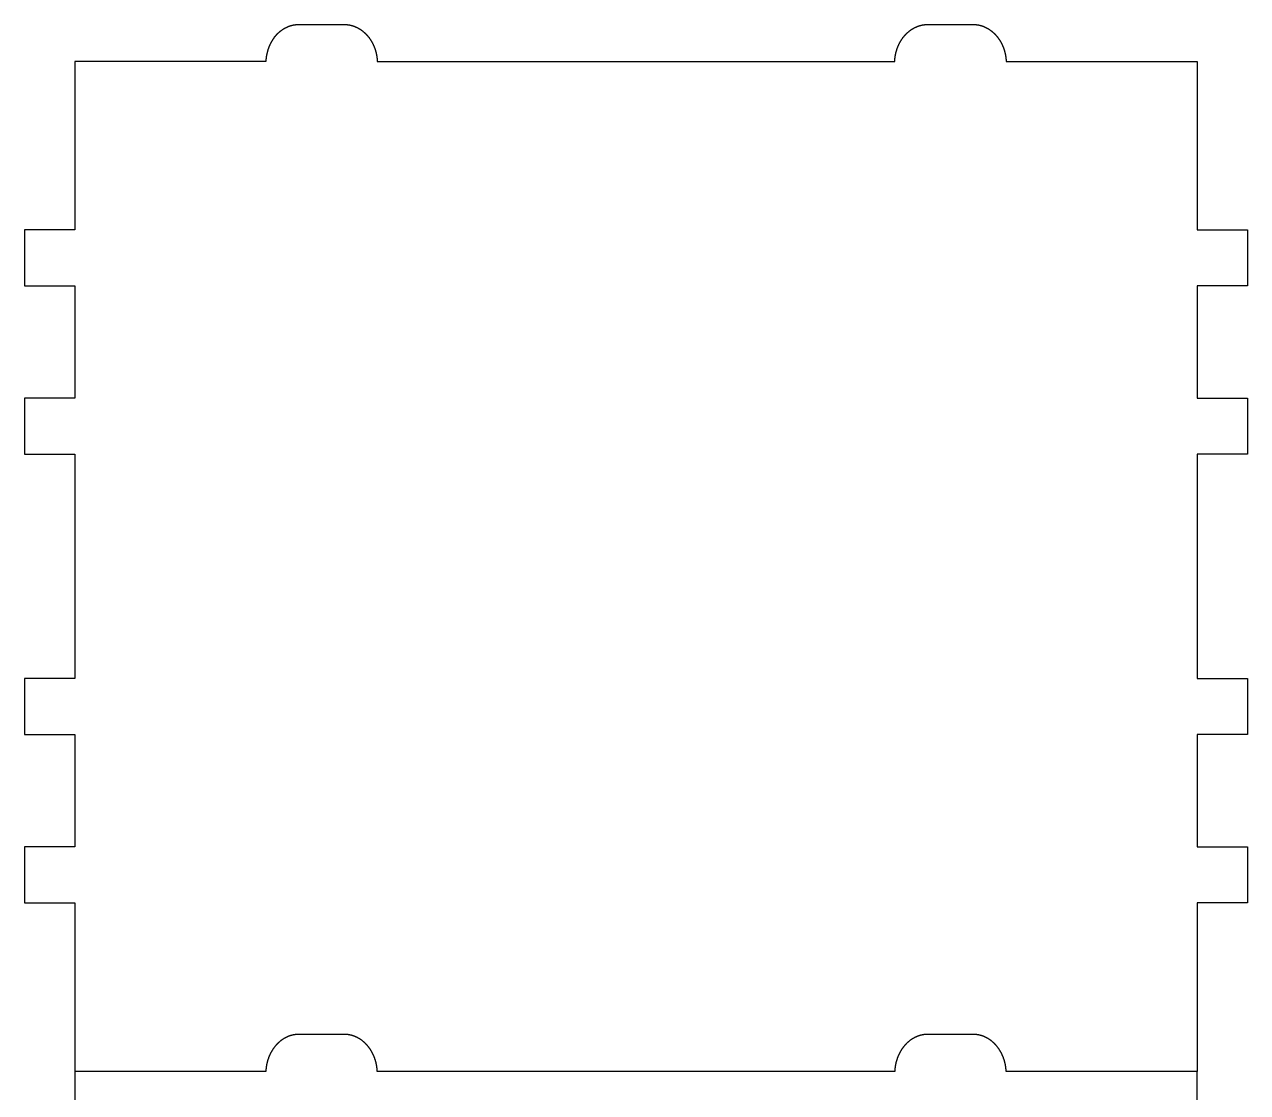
# Model space of a CAD drawing. Extents: x 0 to 268, y 0 to 354.
# Drawn here: x 0 to 73, y 289.5 to 353.3 of the extents above; entities that cross this region are included whole.
import ezdxf

# ---------------------------------------------------------------- set-up
doc = ezdxf.new("R2010")
doc.units = 0
doc.layers.get('DEFPOINTS').update_dxf_attribs({"color": 18, "linetype": 'CONTINUOUS'})

msp = doc.modelspace()

# ---------------------------------------------------------------- linework, layer by layer
at = {"layer": 'DEFPOINTS'}
for points in [[(15.093, 352.691), (15.084, 352.682), (15.076, 352.673), (15.067, 352.664), (15.059, 352.655), (15.05, 352.646), (15.042, 352.637), (15.033, 352.628), (15.025, 352.618), (15.016, 352.609), (15.008, 352.6), (15, 352.59), (14.992, 352.581), (14.984, 352.571), (14.975, 352.562), (14.967, 352.552), (14.959, 352.542), (14.951, 352.533), (14.943, 352.523), (14.936, 352.513), (14.928, 352.503), (14.92, 352.493), (14.912, 352.483), (14.905, 352.473), (14.897, 352.463), (14.889, 352.453), (14.882, 352.442), (14.874, 352.432), (14.867, 352.422), (14.86, 352.411), (14.852, 352.401), (14.845, 352.391), (14.838, 352.38), (14.831, 352.369), (14.823, 352.359), (14.816, 352.348), (14.809, 352.337), (14.802, 352.327), (14.795, 352.316), (14.789, 352.305), (14.782, 352.294), (14.775, 352.283), (14.768, 352.272), (14.762, 352.261), (14.755, 352.25), (14.748, 352.239), (14.742, 352.227), (14.736, 352.216), (14.729, 352.205), (14.723, 352.193), (14.717, 352.182), (14.71, 352.171), (14.704, 352.159), (14.698, 352.147), (14.692, 352.136), (14.686, 352.124), (14.68, 352.113), (14.674, 352.101), (14.668, 352.089), (14.663, 352.077), (14.657, 352.065), (14.651, 352.054), (14.646, 352.042), (14.64, 352.03), (14.634, 352.018), (14.629, 352.006), (14.624, 351.993), (14.618, 351.981), (14.613, 351.969), (14.608, 351.957), (14.603, 351.945), (14.598, 351.932), (14.593, 351.92), (14.588, 351.908), (14.583, 351.895), (14.578, 351.883), (14.573, 351.87), (14.568, 351.858), (14.564, 351.845), (14.559, 351.832), (14.555, 351.82), (14.55, 351.807), (14.546, 351.794), (14.541, 351.781), (14.537, 351.769), (14.533, 351.756), (14.529, 351.743), (14.524, 351.73), (14.52, 351.717), (14.516, 351.704), (14.513, 351.691), (14.509, 351.678), (14.505, 351.665), (14.501, 351.652), (14.497, 351.638), (14.494, 351.625), (14.49, 351.612), (14.487, 351.599), (14.483, 351.585), (14.48, 351.572), (14.477, 351.559), (14.474, 351.545), (14.47, 351.532), (14.467, 351.518), (14.464, 351.505), (14.461, 351.491), (14.459, 351.477), (14.456, 351.464), (14.453, 351.45), (14.45, 351.437), (14.448, 351.423), (14.445, 351.409), (14.443, 351.395), (14.44, 351.382), (14.438, 351.368), (14.436, 351.354), (14.433, 351.34), (14.431, 351.326), (14.429, 351.312), (14.427, 351.298), (14.425, 351.284), (14.423, 351.27), (14.422, 351.256), (14.42, 351.242), (14.418, 351.228), (14.417, 351.214), (14.415, 351.2), (14.414, 351.185), (14.412, 351.171), (14.411, 351.157), (14.41, 351.143), (14.409, 351.128), (14.408, 351.114), (14.407, 351.1), (14.406, 351.085), (14.405, 351.071), (14.404, 351.056), (14.403, 351.042), (3, 351.042), (3, 340.997), (0, 340.999), (0, 337.648), (3, 337.648), (3, 330.952), (0, 330.953), (0, 327.602), (3, 327.602), (3, 314.214), (0, 314.216), (0, 310.865), (3, 310.865), (3, 304.169), (0, 304.17), (0, 300.819), (3, 300.819), (3, 290.766)], [(14.912, 352.483), (14.92, 352.493), (14.928, 352.503), (14.936, 352.513), (14.943, 352.523), (14.951, 352.533), (14.959, 352.542), (14.967, 352.552), (14.975, 352.562), (14.984, 352.571), (14.992, 352.581), (15, 352.59), (15.008, 352.6), (15.016, 352.609), (15.025, 352.618), (15.033, 352.628), (15.042, 352.637), (15.05, 352.646), (15.059, 352.655), (15.067, 352.664), (15.076, 352.673), (15.084, 352.682), (15.093, 352.691), (15.102, 352.699), (15.111, 352.708), (15.119, 352.717), (15.128, 352.725), (15.137, 352.734), (15.146, 352.742), (15.155, 352.751), (15.164, 352.759), (15.173, 352.767), (15.182, 352.776), (15.192, 352.784), (15.201, 352.792), (15.21, 352.8), (15.219, 352.808), (15.229, 352.816), (15.238, 352.824), (15.248, 352.832), (15.257, 352.839), (15.266, 352.847), (15.276, 352.855), (15.286, 352.862), (15.295, 352.87), (15.305, 352.877), (15.315, 352.885), (15.324, 352.892), (15.334, 352.899), (15.344, 352.906), (15.354, 352.913), (15.364, 352.92), (15.374, 352.927), (15.384, 352.934), (15.394, 352.941), (15.404, 352.948), (15.414, 352.954), (15.424, 352.961), (15.434, 352.968), (15.444, 352.974), (15.454, 352.981), (15.465, 352.987), (15.475, 352.993), (15.485, 352.999), (15.496, 353.006), (15.506, 353.012), (15.516, 353.018), (15.527, 353.024), (15.537, 353.03), (15.548, 353.035), (15.558, 353.041), (15.569, 353.047), (15.58, 353.052), (15.59, 353.058), (15.601, 353.063), (15.612, 353.069), (15.623, 353.074), (15.633, 353.079), (15.644, 353.084), (15.655, 353.089), (15.666, 353.094), (15.677, 353.099), (15.688, 353.104), (15.699, 353.109), (15.71, 353.114), (15.721, 353.118), (15.732, 353.123), (15.743, 353.127), (15.754, 353.132), (15.765, 353.136), (15.777, 353.14), (15.788, 353.145), (15.799, 353.149), (15.81, 353.153), (15.822, 353.157), (15.833, 353.161), (15.845, 353.164), (15.856, 353.168), (15.867, 353.172), (15.879, 353.175), (15.89, 353.179), (15.902, 353.182), (15.913, 353.185), (15.925, 353.189), (15.937, 353.192), (15.948, 353.195), (15.96, 353.198), (15.971, 353.201), (15.983, 353.204), (15.995, 353.207), (16.007, 353.209), (16.018, 353.212), (16.03, 353.214), (16.042, 353.217), (16.054, 353.219), (16.066, 353.221), (16.078, 353.224), (16.09, 353.226), (16.102, 353.228), (16.114, 353.23), (16.126, 353.232), (16.138, 353.233), (16.15, 353.235), (16.162, 353.237), (16.174, 353.238), (16.186, 353.24), (16.198, 353.241), (16.21, 353.242), (16.222, 353.243), (16.235, 353.244), (16.247, 353.245), (16.259, 353.246), (16.271, 353.247), (16.284, 353.248), (16.296, 353.249), (16.308, 353.249), (16.321, 353.25), (16.333, 353.25), (16.345, 353.25), (16.358, 353.251), (16.37, 353.251), (16.382, 353.251), (19.077, 353.251), (19.089, 353.251), (19.102, 353.251), (19.114, 353.25), (19.126, 353.25), (19.139, 353.25), (19.151, 353.249), (19.163, 353.249), (19.176, 353.248), (19.188, 353.247), (19.2, 353.246), (19.212, 353.245), (19.225, 353.244), (19.237, 353.243), (19.249, 353.242), (19.261, 353.241), (19.273, 353.24), (19.285, 353.238), (19.297, 353.237), (19.31, 353.235), (19.322, 353.233), (19.334, 353.232), (19.346, 353.23), (19.358, 353.228), (19.37, 353.226), (19.381, 353.224), (19.393, 353.221), (19.405, 353.219), (19.417, 353.217), (19.429, 353.214), (19.441, 353.212), (19.452, 353.209), (19.464, 353.207), (19.476, 353.204), (19.488, 353.201), (19.499, 353.198), (19.511, 353.195), (19.523, 353.192), (19.534, 353.189), (19.546, 353.185), (19.557, 353.182), (19.569, 353.179), (19.58, 353.175), (19.592, 353.172), (19.603, 353.168), (19.615, 353.164), (19.626, 353.161), (19.637, 353.157), (19.649, 353.153), (19.66, 353.149), (19.671, 353.145), (19.682, 353.14), (19.694, 353.136), (19.705, 353.132), (19.716, 353.127), (19.727, 353.123), (19.738, 353.118), (19.749, 353.114), (19.76, 353.109), (19.771, 353.104), (19.782, 353.099), (19.793, 353.094), (19.804, 353.089), (19.815, 353.084), (19.826, 353.079), (19.837, 353.074), (19.847, 353.069), (19.858, 353.063), (19.869, 353.058), (19.879, 353.052), (19.89, 353.047), (19.901, 353.041), (19.911, 353.035), (19.922, 353.03), (19.932, 353.024), (19.943, 353.018), (19.953, 353.012), (19.964, 353.006), (19.974, 352.999), (19.984, 352.993), (19.995, 352.987), (20.005, 352.981), (20.015, 352.974), (20.025, 352.968), (20.035, 352.961), (20.046, 352.954), (20.056, 352.948), (20.066, 352.941), (20.076, 352.934), (20.086, 352.927), (20.096, 352.92), (20.105, 352.913), (20.115, 352.906), (20.125, 352.899), (20.135, 352.892), (20.145, 352.885), (20.154, 352.877), (20.164, 352.87), (20.174, 352.862), (20.183, 352.855), (20.193, 352.847), (20.202, 352.839), (20.212, 352.832), (20.221, 352.824), (20.23, 352.816), (20.24, 352.808), (20.249, 352.8), (20.258, 352.792), (20.268, 352.784), (20.277, 352.776), (20.286, 352.767), (20.295, 352.759), (20.304, 352.751), (20.313, 352.742), (20.322, 352.734), (20.331, 352.725), (20.34, 352.717), (20.349, 352.708), (20.357, 352.699), (20.366, 352.691), (20.375, 352.682), (20.383, 352.673), (20.392, 352.664), (20.401, 352.655), (20.409, 352.646), (20.418, 352.637), (20.426, 352.628), (20.434, 352.618), (20.443, 352.609), (20.451, 352.6), (20.459, 352.59), (20.468, 352.581), (20.476, 352.571), (20.484, 352.562), (20.492, 352.552), (20.5, 352.542), (20.508, 352.533), (20.516, 352.523), (20.524, 352.513), (20.531, 352.503), (20.539, 352.493), (20.547, 352.483), (20.555, 352.473), (20.562, 352.463), (20.57, 352.453), (20.577, 352.442), (20.585, 352.432), (20.592, 352.422), (20.6, 352.411), (20.607, 352.401), (20.614, 352.391), (20.621, 352.38), (20.629, 352.369), (20.636, 352.359), (20.643, 352.348), (20.65, 352.337), (20.657, 352.327), (20.664, 352.316), (20.671, 352.305), (20.677, 352.294), (20.684, 352.283), (20.691, 352.272), (20.698, 352.261), (20.704, 352.25), (20.711, 352.239), (20.717, 352.227), (20.724, 352.216), (20.73, 352.205), (20.736, 352.193), (20.743, 352.182), (20.749, 352.171), (20.755, 352.159), (20.761, 352.147), (20.767, 352.136), (20.773, 352.124), (20.779, 352.113), (20.785, 352.101), (20.791, 352.089), (20.797, 352.077), (20.802, 352.065), (20.808, 352.054), (20.814, 352.042), (20.819, 352.03), (20.825, 352.018), (20.83, 352.006), (20.836, 351.993), (20.841, 351.981), (20.846, 351.969), (20.851, 351.957), (20.856, 351.945), (20.862, 351.932), (20.867, 351.92), (20.872, 351.908), (20.876, 351.895), (20.881, 351.883), (20.886, 351.87), (20.891, 351.858), (20.895, 351.845), (20.9, 351.832), (20.905, 351.82), (20.909, 351.807), (20.914, 351.794), (20.918, 351.781), (20.922, 351.769), (20.926, 351.756), (20.931, 351.743), (20.935, 351.73), (20.939, 351.717), (20.943, 351.704), (20.947, 351.691), (20.951, 351.678), (20.954, 351.665), (20.958, 351.652), (20.962, 351.638), (20.965, 351.625), (20.969, 351.612), (20.972, 351.599), (20.976, 351.585), (20.979, 351.572), (20.982, 351.559), (20.986, 351.545), (20.989, 351.532), (20.992, 351.518), (20.995, 351.505), (20.998, 351.491), (21.001, 351.477), (21.003, 351.464), (21.006, 351.45), (21.009, 351.437), (21.012, 351.423), (21.014, 351.409), (21.017, 351.395), (21.019, 351.382), (21.021, 351.368), (21.024, 351.354), (21.026, 351.34), (21.028, 351.326), (21.03, 351.312), (21.032, 351.298), (21.034, 351.284), (21.036, 351.27), (21.038, 351.256), (21.039, 351.242), (21.041, 351.228), (21.043, 351.214), (21.044, 351.2), (21.045, 351.185), (21.047, 351.171), (21.048, 351.157), (21.049, 351.143), (21.051, 351.128), (21.052, 351.114), (21.053, 351.1), (21.054, 351.085), (21.054, 351.071), (21.055, 351.056), (21.056, 351.042), (51.932, 351.042), (51.933, 351.056), (51.934, 351.071), (51.935, 351.085), (51.936, 351.1), (51.937, 351.114), (51.938, 351.128), (51.939, 351.143), (51.94, 351.157), (51.941, 351.171), (51.943, 351.185), (51.944, 351.2), (51.946, 351.214), (51.947, 351.228), (51.949, 351.242), (51.951, 351.256), (51.953, 351.27), (51.954, 351.284), (51.956, 351.298), (51.958, 351.312), (51.96, 351.326), (51.963, 351.34), (51.965, 351.354), (51.967, 351.368), (51.969, 351.382), (51.972, 351.395), (51.974, 351.409), (51.977, 351.423), (51.979, 351.437), (51.982, 351.45), (51.985, 351.464), (51.988, 351.477), (51.991, 351.491), (51.994, 351.505), (51.997, 351.518), (52, 351.532), (52.003, 351.545), (52.006, 351.559), (52.009, 351.572), (52.013, 351.585), (52.016, 351.599), (52.019, 351.612), (52.023, 351.625), (52.027, 351.638), (52.03, 351.652), (52.034, 351.665), (52.038, 351.678), (52.042, 351.691), (52.046, 351.704), (52.05, 351.717), (52.054, 351.73), (52.058, 351.743), (52.062, 351.756), (52.066, 351.769), (52.07, 351.781), (52.075, 351.794), (52.079, 351.807), (52.084, 351.82), (52.088, 351.832), (52.093, 351.845), (52.098, 351.858), (52.102, 351.87), (52.107, 351.883), (52.112, 351.895), (52.117, 351.908), (52.122, 351.92), (52.127, 351.932), (52.132, 351.945), (52.137, 351.957), (52.142, 351.969), (52.147, 351.981), (52.153, 351.993), (52.158, 352.006), (52.164, 352.018), (52.169, 352.03), (52.175, 352.042), (52.18, 352.054), (52.186, 352.065), (52.192, 352.077), (52.197, 352.089), (52.203, 352.101), (52.209, 352.113), (52.215, 352.124), (52.221, 352.136), (52.227, 352.147), (52.233, 352.159), (52.239, 352.171), (52.246, 352.182), (52.252, 352.193), (52.258, 352.205), (52.265, 352.216), (52.271, 352.227), (52.278, 352.239), (52.284, 352.25), (52.291, 352.261), (52.297, 352.272), (52.304, 352.283), (52.311, 352.294), (52.318, 352.305), (52.325, 352.316), (52.332, 352.327), (52.338, 352.337), (52.345, 352.348), (52.353, 352.359), (52.36, 352.369), (52.367, 352.38), (52.374, 352.391), (52.381, 352.401), (52.389, 352.411), (52.396, 352.422), (52.404, 352.432), (52.411, 352.442), (52.419, 352.453), (52.426, 352.463), (52.434, 352.473), (52.441, 352.483), (52.449, 352.493), (52.457, 352.503), (52.465, 352.513), (52.473, 352.523), (52.481, 352.533), (52.488, 352.542), (52.496, 352.552), (52.505, 352.562), (52.513, 352.571), (52.521, 352.581), (52.529, 352.59), (52.537, 352.6), (52.546, 352.609), (52.554, 352.618), (52.562, 352.628), (52.571, 352.637), (52.579, 352.646), (52.588, 352.655), (52.596, 352.664), (52.605, 352.673), (52.614, 352.682), (52.622, 352.691), (52.631, 352.699), (52.64, 352.708), (52.649, 352.717), (52.657, 352.725), (52.666, 352.734), (52.675, 352.742), (52.684, 352.751), (52.693, 352.759), (52.702, 352.767), (52.712, 352.776), (52.721, 352.784), (52.73, 352.792), (52.739, 352.8), (52.749, 352.808), (52.758, 352.816), (52.767, 352.824), (52.777, 352.832), (52.786, 352.839), (52.796, 352.847), (52.805, 352.855), (52.815, 352.862), (52.824, 352.87), (52.834, 352.877), (52.844, 352.885), (52.853, 352.892), (52.863, 352.899), (52.873, 352.906), (52.883, 352.913), (52.893, 352.92), (52.903, 352.927), (52.913, 352.934), (52.923, 352.941), (52.933, 352.948), (52.943, 352.954), (52.953, 352.961), (52.963, 352.968), (52.973, 352.974), (52.983, 352.981), (52.994, 352.987), (53.004, 352.993), (53.014, 352.999), (53.025, 353.006), (53.035, 353.012), (53.046, 353.018), (53.056, 353.024), (53.067, 353.03), (53.077, 353.035), (53.088, 353.041), (53.098, 353.047), (53.109, 353.052), (53.12, 353.058), (53.13, 353.063), (53.141, 353.069), (53.152, 353.074), (53.163, 353.079), (53.173, 353.084), (53.184, 353.089), (53.195, 353.094), (53.206, 353.099), (53.217, 353.104), (53.228, 353.109), (53.239, 353.114), (53.25, 353.118), (53.261, 353.123), (53.272, 353.127), (53.283, 353.132), (53.295, 353.136), (53.306, 353.14), (53.317, 353.145), (53.328, 353.149), (53.34, 353.153), (53.351, 353.157), (53.362, 353.161), (53.374, 353.164), (53.385, 353.168), (53.397, 353.172), (53.408, 353.175), (53.419, 353.179), (53.431, 353.182), (53.443, 353.185), (53.454, 353.189), (53.466, 353.192), (53.477, 353.195), (53.489, 353.198), (53.501, 353.201), (53.512, 353.204), (53.524, 353.207), (53.536, 353.209), (53.548, 353.212), (53.559, 353.214), (53.571, 353.217), (53.583, 353.219), (53.595, 353.221), (53.607, 353.224), (53.619, 353.226), (53.631, 353.228), (53.643, 353.23), (53.655, 353.232), (53.667, 353.233), (53.679, 353.235), (53.691, 353.237), (53.703, 353.238), (53.715, 353.24), (53.727, 353.241), (53.739, 353.242), (53.752, 353.243), (53.764, 353.244), (53.776, 353.245), (53.788, 353.246), (53.8, 353.247), (53.813, 353.248), (53.825, 353.249), (53.837, 353.249), (53.85, 353.25), (53.862, 353.25), (53.874, 353.25), (53.887, 353.251), (53.899, 353.251), (53.912, 353.251), (56.606, 353.251), (56.618, 353.251), (56.631, 353.251), (56.643, 353.25), (56.655, 353.25), (56.668, 353.25), (56.68, 353.249), (56.692, 353.249), (56.705, 353.248), (56.717, 353.247), (56.729, 353.246), (56.742, 353.245), (56.754, 353.244), (56.766, 353.243), (56.778, 353.242), (56.79, 353.241), (56.802, 353.24), (56.815, 353.238), (56.827, 353.237), (56.839, 353.235), (56.851, 353.233), (56.863, 353.232), (56.875, 353.23), (56.887, 353.228), (56.899, 353.226), (56.911, 353.224), (56.923, 353.221), (56.934, 353.219), (56.946, 353.217), (56.958, 353.214), (56.97, 353.212), (56.982, 353.209), (56.993, 353.207), (57.005, 353.204), (57.017, 353.201), (57.029, 353.198), (57.04, 353.195), (57.052, 353.192), (57.063, 353.189), (57.075, 353.185), (57.087, 353.182), (57.098, 353.179), (57.11, 353.175), (57.121, 353.172), (57.132, 353.168), (57.144, 353.164), (57.155, 353.161), (57.167, 353.157), (57.178, 353.153), (57.189, 353.149), (57.2, 353.145), (57.212, 353.14), (57.223, 353.136), (57.234, 353.132), (57.245, 353.127), (57.256, 353.123), (57.267, 353.118), (57.278, 353.114), (57.289, 353.109), (57.3, 353.104), (57.311, 353.099), (57.322, 353.094), (57.333, 353.089), (57.344, 353.084), (57.355, 353.079), (57.366, 353.074), (57.377, 353.069), (57.387, 353.063), (57.398, 353.058), (57.409, 353.052), (57.419, 353.047), (57.43, 353.041), (57.44, 353.035), (57.451, 353.03), (57.461, 353.024), (57.472, 353.018), (57.482, 353.012), (57.493, 353.006), (57.503, 352.999), (57.513, 352.993), (57.524, 352.987), (57.534, 352.981), (57.544, 352.974), (57.554, 352.968), (57.565, 352.961), (57.575, 352.954), (57.585, 352.948), (57.595, 352.941), (57.605, 352.934), (57.615, 352.927), (57.625, 352.92), (57.635, 352.913), (57.644, 352.906), (57.654, 352.899), (57.664, 352.892), (57.674, 352.885), (57.683, 352.877), (57.693, 352.87), (57.703, 352.862), (57.712, 352.855), (57.722, 352.847), (57.731, 352.839), (57.741, 352.832), (57.75, 352.824), (57.76, 352.816), (57.769, 352.808), (57.778, 352.8), (57.788, 352.792), (57.797, 352.784), (57.806, 352.776), (57.815, 352.767), (57.824, 352.759), (57.833, 352.751), (57.842, 352.742), (57.851, 352.734), (57.86, 352.725), (57.869, 352.717), (57.878, 352.708), (57.887, 352.699), (57.895, 352.691), (57.904, 352.682), (57.913, 352.673), (57.921, 352.664), (57.93, 352.655), (57.938, 352.646), (57.947, 352.637), (57.955, 352.628), (57.964, 352.618), (57.972, 352.609), (57.98, 352.6), (57.988, 352.59), (57.997, 352.581), (58.005, 352.571), (58.013, 352.562), (58.021, 352.552), (58.029, 352.542), (58.037, 352.533), (58.045, 352.523), (58.053, 352.513), (58.061, 352.503), (58.068, 352.493), (58.076, 352.483), (58.084, 352.473), (58.091, 352.463), (58.099, 352.453), (58.106, 352.442), (58.114, 352.432), (58.121, 352.422), (58.129, 352.411), (58.136, 352.401), (58.143, 352.391), (58.151, 352.38), (58.158, 352.369), (58.165, 352.359), (58.172, 352.348), (58.179, 352.337), (58.186, 352.327), (58.193, 352.316), (58.2, 352.305), (58.207, 352.294), (58.213, 352.283), (58.22, 352.272), (58.227, 352.261), (58.233, 352.25), (58.24, 352.239), (58.246, 352.227), (58.253, 352.216), (58.259, 352.205), (58.266, 352.193), (58.272, 352.182), (58.278, 352.171), (58.284, 352.159), (58.29, 352.147), (58.296, 352.136), (58.302, 352.124), (58.308, 352.113), (58.314, 352.101), (58.32, 352.089), (58.326, 352.077), (58.332, 352.065), (58.337, 352.054), (58.343, 352.042), (58.348, 352.03), (58.354, 352.018), (58.359, 352.006), (58.365, 351.993), (58.37, 351.981), (58.375, 351.969), (58.38, 351.957), (58.386, 351.945), (58.391, 351.932), (58.396, 351.92), (58.401, 351.908), (58.406, 351.895), (58.41, 351.883), (58.415, 351.87), (58.42, 351.858), (58.425, 351.845), (58.429, 351.832), (58.434, 351.82), (58.438, 351.807), (58.443, 351.794), (58.447, 351.781), (58.451, 351.769), (58.456, 351.756), (58.46, 351.743), (58.464, 351.73), (58.468, 351.717), (58.472, 351.704), (58.476, 351.691), (58.48, 351.678), (58.483, 351.665), (58.487, 351.652), (58.491, 351.638), (58.494, 351.625), (58.498, 351.612), (58.501, 351.599), (58.505, 351.585), (58.508, 351.572), (58.512, 351.559), (58.515, 351.545), (58.518, 351.532), (58.521, 351.518), (58.524, 351.505), (58.527, 351.491), (58.53, 351.477), (58.533, 351.464), (58.535, 351.45), (58.538, 351.437), (58.541, 351.423), (58.543, 351.409), (58.546, 351.395), (58.548, 351.382), (58.55, 351.368), (58.553, 351.354), (58.555, 351.34), (58.557, 351.326), (58.559, 351.312), (58.561, 351.298), (58.563, 351.284), (58.565, 351.27), (58.567, 351.256), (58.568, 351.242), (58.57, 351.228), (58.572, 351.214), (58.573, 351.2), (58.575, 351.185), (58.576, 351.171), (58.577, 351.157), (58.579, 351.143), (58.58, 351.128), (58.581, 351.114), (58.582, 351.1), (58.583, 351.085), (58.584, 351.071), (58.584, 351.056), (58.585, 351.042)], [(51.932, 351.042), (51.933, 351.056), (51.934, 351.071), (51.935, 351.085), (51.936, 351.1), (51.937, 351.114), (51.938, 351.128), (51.939, 351.143), (51.94, 351.157), (51.941, 351.171), (51.943, 351.185), (51.944, 351.2), (51.946, 351.214), (51.947, 351.228), (51.949, 351.242), (51.951, 351.256), (51.953, 351.27), (51.954, 351.284), (51.956, 351.298), (51.958, 351.312), (51.96, 351.326), (51.963, 351.34), (51.965, 351.354), (51.967, 351.368), (51.969, 351.382), (51.972, 351.395), (51.974, 351.409), (51.977, 351.423), (51.979, 351.437), (51.982, 351.45), (51.985, 351.464), (51.988, 351.477), (51.991, 351.491), (51.994, 351.505), (51.997, 351.518), (52, 351.532), (52.003, 351.545), (52.006, 351.559), (52.009, 351.572), (52.013, 351.585), (52.016, 351.599), (52.019, 351.612), (52.023, 351.625), (52.027, 351.638), (52.03, 351.652), (52.034, 351.665), (52.038, 351.678), (52.042, 351.691), (52.046, 351.704), (52.05, 351.717), (52.054, 351.73), (52.058, 351.743), (52.062, 351.756), (52.066, 351.769), (52.07, 351.781), (52.075, 351.794), (52.079, 351.807), (52.084, 351.82), (52.088, 351.832), (52.093, 351.845), (52.098, 351.858), (52.102, 351.87), (52.107, 351.883), (52.112, 351.895), (52.117, 351.908), (52.122, 351.92), (52.127, 351.932), (52.132, 351.945), (52.137, 351.957), (52.142, 351.969), (52.147, 351.981), (52.153, 351.993), (52.158, 352.006), (52.164, 352.018), (52.169, 352.03), (52.175, 352.042), (52.18, 352.054), (52.186, 352.065), (52.192, 352.077), (52.197, 352.089), (52.203, 352.101), (52.209, 352.113), (52.215, 352.124), (52.221, 352.136), (52.227, 352.147), (52.233, 352.159), (52.239, 352.171), (52.246, 352.182), (52.252, 352.193), (52.258, 352.205), (52.265, 352.216), (52.271, 352.227), (52.278, 352.239), (52.284, 352.25), (52.291, 352.261), (52.297, 352.272), (52.304, 352.283), (52.311, 352.294), (52.318, 352.305), (52.325, 352.316), (52.332, 352.327), (52.338, 352.337), (52.345, 352.348), (52.353, 352.359), (52.36, 352.369), (52.367, 352.38), (52.374, 352.391), (52.381, 352.401), (52.389, 352.411), (52.396, 352.422), (52.404, 352.432), (52.411, 352.442), (52.419, 352.453), (52.426, 352.463), (52.434, 352.473), (52.441, 352.483), (52.449, 352.493), (52.457, 352.503), (52.465, 352.513), (52.473, 352.523), (52.481, 352.533), (52.488, 352.542), (52.496, 352.552), (52.505, 352.562), (52.513, 352.571), (52.521, 352.581), (52.529, 352.59), (52.537, 352.6), (52.546, 352.609), (52.554, 352.618), (52.562, 352.628), (52.571, 352.637), (52.579, 352.646), (52.588, 352.655), (52.596, 352.664), (52.605, 352.673), (52.614, 352.682), (52.622, 352.691), (52.631, 352.699), (52.64, 352.708), (52.649, 352.717), (52.657, 352.725), (52.666, 352.734), (52.675, 352.742), (52.684, 352.751), (52.693, 352.759), (52.702, 352.767), (52.712, 352.776), (52.721, 352.784), (52.73, 352.792), (52.739, 352.8), (52.749, 352.808), (52.758, 352.816), (52.767, 352.824), (52.777, 352.832), (52.786, 352.839), (52.796, 352.847), (52.805, 352.855), (52.815, 352.862), (52.824, 352.87), (52.834, 352.877), (52.844, 352.885), (52.853, 352.892), (52.863, 352.899), (52.873, 352.906), (52.883, 352.913), (52.893, 352.92), (52.903, 352.927), (52.913, 352.934), (52.923, 352.941), (52.933, 352.948), (52.943, 352.954), (52.953, 352.961), (52.963, 352.968), (52.973, 352.974), (52.983, 352.981), (52.994, 352.987), (53.004, 352.993), (53.014, 352.999), (53.025, 353.006), (53.035, 353.012), (53.046, 353.018), (53.056, 353.024), (53.067, 353.03), (53.077, 353.035), (53.088, 353.041), (53.098, 353.047), (53.109, 353.052), (53.12, 353.058), (53.13, 353.063), (53.141, 353.069), (53.152, 353.074), (53.163, 353.079), (53.173, 353.084), (53.184, 353.089), (53.195, 353.094), (53.206, 353.099), (53.217, 353.104), (53.228, 353.109), (53.239, 353.114), (53.25, 353.118), (53.261, 353.123), (53.272, 353.127), (53.283, 353.132), (53.295, 353.136), (53.306, 353.14), (53.317, 353.145), (53.328, 353.149), (53.34, 353.153), (53.351, 353.157), (53.362, 353.161), (53.374, 353.164), (53.385, 353.168), (53.397, 353.172), (53.408, 353.175), (53.419, 353.179), (53.431, 353.182), (53.443, 353.185), (53.454, 353.189), (53.466, 353.192), (53.477, 353.195), (53.489, 353.198), (53.501, 353.201), (53.512, 353.204), (53.524, 353.207), (53.536, 353.209), (53.548, 353.212), (53.559, 353.214), (53.571, 353.217), (53.583, 353.219), (53.595, 353.221), (53.607, 353.224), (53.619, 353.226), (53.631, 353.228), (53.643, 353.23), (53.655, 353.232), (53.667, 353.233), (53.679, 353.235), (53.691, 353.237), (53.703, 353.238), (53.715, 353.24), (53.727, 353.241), (53.739, 353.242), (53.752, 353.243), (53.764, 353.244), (53.776, 353.245), (53.788, 353.246), (53.8, 353.247), (53.813, 353.248), (53.825, 353.249), (53.837, 353.249), (53.85, 353.25), (53.862, 353.25), (53.874, 353.25), (53.887, 353.251), (53.899, 353.251), (53.912, 353.251), (56.606, 353.251), (56.618, 353.251), (56.631, 353.251), (56.643, 353.25), (56.655, 353.25), (56.668, 353.25), (56.68, 353.249), (56.692, 353.249), (56.705, 353.248), (56.717, 353.247), (56.729, 353.246), (56.742, 353.245), (56.754, 353.244), (56.766, 353.243), (56.778, 353.242), (56.79, 353.241), (56.802, 353.24), (56.815, 353.238), (56.827, 353.237), (56.839, 353.235), (56.851, 353.233), (56.863, 353.232), (56.875, 353.23), (56.887, 353.228), (56.899, 353.226), (56.911, 353.224), (56.923, 353.221), (56.934, 353.219), (56.946, 353.217), (56.958, 353.214), (56.97, 353.212), (56.982, 353.209), (56.993, 353.207), (57.005, 353.204), (57.017, 353.201), (57.029, 353.198), (57.04, 353.195), (57.052, 353.192), (57.063, 353.189), (57.075, 353.185), (57.087, 353.182), (57.098, 353.179), (57.11, 353.175), (57.121, 353.172), (57.132, 353.168), (57.144, 353.164), (57.155, 353.161), (57.167, 353.157), (57.178, 353.153), (57.189, 353.149), (57.2, 353.145), (57.212, 353.14), (57.223, 353.136), (57.234, 353.132), (57.245, 353.127), (57.256, 353.123), (57.267, 353.118), (57.278, 353.114), (57.289, 353.109), (57.3, 353.104), (57.311, 353.099), (57.322, 353.094), (57.333, 353.089), (57.344, 353.084), (57.355, 353.079), (57.366, 353.074), (57.377, 353.069), (57.387, 353.063), (57.398, 353.058), (57.409, 353.052), (57.419, 353.047), (57.43, 353.041), (57.44, 353.035), (57.451, 353.03), (57.461, 353.024), (57.472, 353.018), (57.482, 353.012), (57.493, 353.006), (57.503, 352.999), (57.513, 352.993), (57.524, 352.987), (57.534, 352.981), (57.544, 352.974), (57.554, 352.968), (57.565, 352.961), (57.575, 352.954), (57.585, 352.948), (57.595, 352.941), (57.605, 352.934), (57.615, 352.927), (57.625, 352.92), (57.635, 352.913), (57.644, 352.906), (57.654, 352.899), (57.664, 352.892), (57.674, 352.885), (57.683, 352.877), (57.693, 352.87), (57.703, 352.862), (57.712, 352.855), (57.722, 352.847), (57.731, 352.839), (57.741, 352.832), (57.75, 352.824), (57.76, 352.816), (57.769, 352.808), (57.778, 352.8), (57.788, 352.792), (57.797, 352.784), (57.806, 352.776), (57.815, 352.767), (57.824, 352.759), (57.833, 352.751), (57.842, 352.742), (57.851, 352.734), (57.86, 352.725), (57.869, 352.717), (57.878, 352.708), (57.887, 352.699), (57.895, 352.691), (57.904, 352.682), (57.913, 352.673), (57.921, 352.664), (57.93, 352.655), (57.938, 352.646), (57.947, 352.637), (57.955, 352.628), (57.964, 352.618), (57.972, 352.609), (57.98, 352.6), (57.988, 352.59), (57.997, 352.581), (58.005, 352.571), (58.013, 352.562), (58.021, 352.552), (58.029, 352.542), (58.037, 352.533), (58.045, 352.523), (58.053, 352.513), (58.061, 352.503), (58.068, 352.493), (58.076, 352.483), (58.084, 352.473), (58.091, 352.463), (58.099, 352.453), (58.106, 352.442), (58.114, 352.432), (58.121, 352.422), (58.129, 352.411), (58.136, 352.401), (58.143, 352.391), (58.151, 352.38), (58.158, 352.369), (58.165, 352.359), (58.172, 352.348), (58.179, 352.337), (58.186, 352.327), (58.193, 352.316), (58.2, 352.305), (58.207, 352.294), (58.213, 352.283), (58.22, 352.272), (58.227, 352.261), (58.233, 352.25), (58.24, 352.239), (58.246, 352.227), (58.253, 352.216), (58.259, 352.205), (58.266, 352.193), (58.272, 352.182), (58.278, 352.171), (58.284, 352.159), (58.29, 352.147), (58.296, 352.136), (58.302, 352.124), (58.308, 352.113), (58.314, 352.101), (58.32, 352.089), (58.326, 352.077), (58.332, 352.065), (58.337, 352.054), (58.343, 352.042), (58.348, 352.03), (58.354, 352.018), (58.359, 352.006), (58.365, 351.993), (58.37, 351.981), (58.375, 351.969), (58.38, 351.957), (58.386, 351.945), (58.391, 351.932), (58.396, 351.92), (58.401, 351.908), (58.406, 351.895), (58.41, 351.883), (58.415, 351.87), (58.42, 351.858), (58.425, 351.845), (58.429, 351.832), (58.434, 351.82), (58.438, 351.807), (58.443, 351.794), (58.447, 351.781), (58.451, 351.769), (58.456, 351.756), (58.46, 351.743), (58.464, 351.73), (58.468, 351.717), (58.472, 351.704), (58.476, 351.691), (58.48, 351.678), (58.483, 351.665), (58.487, 351.652), (58.491, 351.638), (58.494, 351.625), (58.498, 351.612), (58.501, 351.599), (58.505, 351.585), (58.508, 351.572), (58.512, 351.559), (58.515, 351.545), (58.518, 351.532), (58.521, 351.518), (58.524, 351.505), (58.527, 351.491), (58.53, 351.477), (58.533, 351.464), (58.535, 351.45), (58.538, 351.437), (58.541, 351.423), (58.543, 351.409), (58.546, 351.395), (58.548, 351.382), (58.55, 351.368), (58.553, 351.354), (58.555, 351.34), (58.557, 351.326), (58.559, 351.312), (58.561, 351.298), (58.563, 351.284), (58.565, 351.27), (58.567, 351.256), (58.568, 351.242), (58.57, 351.228), (58.572, 351.214), (58.573, 351.2), (58.575, 351.185), (58.576, 351.171), (58.577, 351.157), (58.579, 351.143), (58.58, 351.128), (58.581, 351.114), (58.582, 351.1), (58.583, 351.085), (58.584, 351.071), (58.584, 351.056), (58.585, 351.042), (69.988, 351.042), (69.986, 340.995), (72.988, 340.995), (72.988, 337.648), (69.988, 337.648), (69.986, 330.95), (72.988, 330.949), (72.988, 327.602), (69.988, 327.602), (69.986, 314.212), (72.988, 314.211), (72.988, 310.865), (69.988, 310.865), (69.986, 304.166), (72.988, 304.166), (72.988, 300.819), (69.988, 300.819), (69.988, 290.766)], [(69.986, 280.719), (69.988, 290.766), (58.585, 290.766), (58.584, 290.78), (58.584, 290.795), (58.583, 290.809), (58.582, 290.824), (58.581, 290.838), (58.58, 290.852), (58.579, 290.866), (58.577, 290.881), (58.576, 290.895), (58.575, 290.909), (58.573, 290.923), (58.572, 290.938), (58.57, 290.952), (58.568, 290.966), (58.567, 290.98), (58.565, 290.994), (58.563, 291.008), (58.561, 291.022), (58.559, 291.036), (58.557, 291.05), (58.555, 291.064), (58.553, 291.078), (58.55, 291.092), (58.548, 291.105), (58.546, 291.119), (58.543, 291.133), (58.541, 291.147), (58.538, 291.16), (58.535, 291.174), (58.533, 291.188), (58.53, 291.201), (58.527, 291.215), (58.524, 291.228), (58.521, 291.242), (58.518, 291.255), (58.515, 291.269), (58.512, 291.282), (58.508, 291.296), (58.505, 291.309), (58.501, 291.322), (58.498, 291.336), (58.494, 291.349), (58.491, 291.362), (58.487, 291.375), (58.483, 291.389), (58.48, 291.402), (58.476, 291.415), (58.472, 291.428), (58.468, 291.441), (58.464, 291.454), (58.46, 291.467), (58.456, 291.48), (58.451, 291.492), (58.447, 291.505), (58.443, 291.518), (58.438, 291.531), (58.434, 291.543), (58.429, 291.556), (58.425, 291.569), (58.42, 291.581), (58.415, 291.594), (58.41, 291.606), (58.406, 291.619), (58.401, 291.631), (58.396, 291.644), (58.391, 291.656), (58.386, 291.668), (58.38, 291.681), (58.375, 291.693), (58.37, 291.705), (58.365, 291.717), (58.359, 291.729), (58.354, 291.741), (58.348, 291.753), (58.343, 291.765), (58.337, 291.777), (58.332, 291.789), (58.326, 291.801), (58.32, 291.813), (58.314, 291.825), (58.308, 291.836), (58.302, 291.848), (58.296, 291.86), (58.29, 291.871), (58.284, 291.883), (58.278, 291.894), (58.272, 291.906), (58.266, 291.917), (58.259, 291.929), (58.253, 291.94), (58.246, 291.951), (58.24, 291.962), (58.233, 291.974), (58.227, 291.985), (58.22, 291.996), (58.213, 292.007), (58.207, 292.018), (58.2, 292.029), (58.193, 292.04), (58.186, 292.05), (58.179, 292.061), (58.172, 292.072), (58.165, 292.083), (58.158, 292.093), (58.151, 292.104), (58.143, 292.114), (58.136, 292.125), (58.129, 292.135), (58.121, 292.146), (58.114, 292.156), (58.106, 292.166), (58.099, 292.176), (58.091, 292.187), (58.084, 292.197), (58.076, 292.207), (58.068, 292.217), (58.061, 292.227), (58.053, 292.237), (58.045, 292.247), (58.037, 292.256), (58.029, 292.266), (58.021, 292.276), (58.013, 292.285), (58.005, 292.295), (57.997, 292.305), (57.988, 292.314), (57.98, 292.323), (57.972, 292.333), (57.964, 292.342), (57.955, 292.351), (57.947, 292.361), (57.938, 292.37), (57.93, 292.379), (57.921, 292.388), (57.913, 292.397), (57.904, 292.406), (57.895, 292.414), (57.887, 292.423), (57.878, 292.432), (57.869, 292.441), (57.86, 292.449), (57.851, 292.458), (57.842, 292.466), (57.833, 292.475), (57.824, 292.483), (57.815, 292.491), (57.806, 292.5), (57.797, 292.508), (57.788, 292.516), (57.778, 292.524), (57.769, 292.532), (57.76, 292.54), (57.75, 292.548), (57.741, 292.556), (57.731, 292.563), (57.722, 292.571), (57.712, 292.579), (57.703, 292.586), (57.693, 292.594), (57.683, 292.601), (57.674, 292.608), (57.664, 292.616), (57.654, 292.623), (57.644, 292.63), (57.635, 292.637), (57.625, 292.644), (57.615, 292.651), (57.605, 292.658), (57.595, 292.665), (57.585, 292.672), (57.575, 292.678), (57.565, 292.685), (57.554, 292.692), (57.544, 292.698), (57.534, 292.704), (57.524, 292.711), (57.513, 292.717), (57.503, 292.723), (57.493, 292.729), (57.482, 292.736), (57.472, 292.742), (57.461, 292.747), (57.451, 292.753), (57.44, 292.759), (57.43, 292.765), (57.419, 292.771), (57.409, 292.776), (57.398, 292.782), (57.387, 292.787), (57.377, 292.792), (57.366, 292.798), (57.355, 292.803), (57.344, 292.808), (57.333, 292.813), (57.322, 292.818), (57.311, 292.823), (57.3, 292.828), (57.289, 292.833), (57.278, 292.838), (57.267, 292.842), (57.256, 292.847), (57.245, 292.851), (57.234, 292.856), (57.223, 292.86), (57.212, 292.864), (57.2, 292.868), (57.189, 292.872), (57.178, 292.877), (57.167, 292.88), (57.155, 292.884), (57.144, 292.888), (57.132, 292.892), (57.121, 292.896), (57.11, 292.899), (57.098, 292.903), (57.087, 292.906), (57.075, 292.909), (57.063, 292.913), (57.052, 292.916), (57.04, 292.919), (57.029, 292.922), (57.017, 292.925), (57.005, 292.928), (56.993, 292.93), (56.982, 292.933), (56.97, 292.936), (56.958, 292.938), (56.946, 292.941), (56.934, 292.943), (56.923, 292.945), (56.911, 292.947), (56.899, 292.95), (56.887, 292.952), (56.875, 292.954), (56.863, 292.955), (56.851, 292.957), (56.839, 292.959), (56.827, 292.96), (56.815, 292.962), (56.802, 292.963), (56.79, 292.965), (56.778, 292.966), (56.766, 292.967), (56.754, 292.968), (56.742, 292.969), (56.729, 292.97), (56.717, 292.971), (56.705, 292.972), (56.692, 292.972), (56.68, 292.973), (56.668, 292.974), (56.655, 292.974), (56.643, 292.974), (56.631, 292.974), (56.618, 292.975), (56.606, 292.975), (53.912, 292.975), (53.899, 292.975), (53.887, 292.974), (53.874, 292.974), (53.862, 292.974), (53.85, 292.974), (53.837, 292.973), (53.825, 292.972), (53.813, 292.972), (53.8, 292.971), (53.788, 292.97), (53.776, 292.969), (53.764, 292.968), (53.752, 292.967), (53.739, 292.966), (53.727, 292.965), (53.715, 292.963), (53.703, 292.962), (53.691, 292.96), (53.679, 292.959), (53.667, 292.957), (53.655, 292.955), (53.643, 292.954), (53.631, 292.952), (53.619, 292.95), (53.607, 292.947), (53.595, 292.945), (53.583, 292.943), (53.571, 292.941), (53.559, 292.938), (53.548, 292.936), (53.536, 292.933), (53.524, 292.93), (53.512, 292.928), (53.501, 292.925), (53.489, 292.922), (53.477, 292.919), (53.466, 292.916), (53.454, 292.913), (53.443, 292.909), (53.431, 292.906), (53.419, 292.903), (53.408, 292.899), (53.397, 292.896), (53.385, 292.892), (53.374, 292.888), (53.362, 292.884), (53.351, 292.88), (53.34, 292.877), (53.328, 292.872), (53.317, 292.868), (53.306, 292.864), (53.295, 292.86), (53.283, 292.856), (53.272, 292.851), (53.261, 292.847), (53.25, 292.842), (53.239, 292.838), (53.228, 292.833), (53.217, 292.828), (53.206, 292.823), (53.195, 292.818), (53.184, 292.813), (53.173, 292.808), (53.163, 292.803), (53.152, 292.798), (53.141, 292.792), (53.13, 292.787), (53.12, 292.782), (53.109, 292.776), (53.098, 292.771), (53.088, 292.765), (53.077, 292.759), (53.067, 292.753), (53.056, 292.747), (53.046, 292.742), (53.035, 292.736), (53.025, 292.729), (53.014, 292.723), (53.004, 292.717), (52.994, 292.711), (52.983, 292.704), (52.973, 292.698), (52.963, 292.692), (52.953, 292.685), (52.943, 292.678), (52.933, 292.672), (52.923, 292.665), (52.913, 292.658), (52.903, 292.651), (52.893, 292.644), (52.883, 292.637), (52.873, 292.63), (52.863, 292.623), (52.853, 292.616), (52.844, 292.608), (52.834, 292.601), (52.824, 292.594), (52.815, 292.586), (52.805, 292.579), (52.796, 292.571), (52.786, 292.563), (52.777, 292.556), (52.767, 292.548), (52.758, 292.54), (52.749, 292.532), (52.739, 292.524), (52.73, 292.516), (52.721, 292.508), (52.712, 292.5), (52.702, 292.491), (52.693, 292.483), (52.684, 292.475), (52.675, 292.466), (52.666, 292.458), (52.657, 292.449), (52.649, 292.441), (52.64, 292.432), (52.631, 292.423), (52.622, 292.414), (52.614, 292.406), (52.605, 292.397), (52.596, 292.388), (52.588, 292.379), (52.579, 292.37), (52.571, 292.361), (52.562, 292.351), (52.554, 292.342), (52.546, 292.333), (52.537, 292.323), (52.529, 292.314), (52.521, 292.305), (52.513, 292.295), (52.505, 292.285), (52.496, 292.276), (52.488, 292.266), (52.481, 292.256), (52.473, 292.247), (52.465, 292.237), (52.457, 292.227), (52.449, 292.217), (52.441, 292.207), (52.434, 292.197), (52.426, 292.187), (52.419, 292.176), (52.411, 292.166), (52.404, 292.156), (52.396, 292.146), (52.389, 292.135), (52.381, 292.125), (52.374, 292.114), (52.367, 292.104), (52.36, 292.093), (52.353, 292.083), (52.345, 292.072), (52.338, 292.061), (52.332, 292.05), (52.325, 292.04), (52.318, 292.029), (52.311, 292.018), (52.304, 292.007), (52.297, 291.996), (52.291, 291.985), (52.284, 291.974), (52.278, 291.962), (52.271, 291.951), (52.265, 291.94), (52.258, 291.929), (52.252, 291.917), (52.246, 291.906), (52.239, 291.894), (52.233, 291.883), (52.227, 291.871), (52.221, 291.86), (52.215, 291.848), (52.209, 291.836), (52.203, 291.825), (52.197, 291.813), (52.192, 291.801), (52.186, 291.789), (52.18, 291.777), (52.175, 291.765), (52.169, 291.753), (52.164, 291.741), (52.158, 291.729), (52.153, 291.717), (52.147, 291.705), (52.142, 291.693), (52.137, 291.681), (52.132, 291.668), (52.127, 291.656), (52.122, 291.644), (52.117, 291.631), (52.112, 291.619), (52.107, 291.606), (52.102, 291.594), (52.098, 291.581), (52.093, 291.569), (52.088, 291.556), (52.084, 291.543), (52.079, 291.531), (52.075, 291.518), (52.07, 291.505), (52.066, 291.492), (52.062, 291.48), (52.058, 291.467), (52.054, 291.454), (52.05, 291.441), (52.046, 291.428), (52.042, 291.415), (52.038, 291.402), (52.034, 291.389), (52.03, 291.375), (52.027, 291.362), (52.023, 291.349), (52.019, 291.336), (52.016, 291.322), (52.013, 291.309), (52.009, 291.296), (52.006, 291.282), (52.003, 291.269), (52, 291.255), (51.997, 291.242), (51.994, 291.228), (51.991, 291.215), (51.988, 291.201), (51.985, 291.188), (51.982, 291.174), (51.979, 291.16), (51.977, 291.147), (51.974, 291.133), (51.972, 291.119), (51.969, 291.105), (51.967, 291.092), (51.965, 291.078), (51.963, 291.064), (51.96, 291.05), (51.958, 291.036), (51.956, 291.022), (51.954, 291.008), (51.953, 290.994), (51.951, 290.98), (51.949, 290.966), (51.947, 290.952), (51.946, 290.938), (51.944, 290.923), (51.943, 290.909), (51.941, 290.895), (51.94, 290.881), (51.939, 290.866), (51.938, 290.852), (51.937, 290.838), (51.936, 290.824), (51.935, 290.809), (51.934, 290.795), (51.933, 290.78), (51.932, 290.766), (21.056, 290.766), (21.055, 290.78), (21.054, 290.795), (21.054, 290.809), (21.053, 290.824), (21.052, 290.838), (21.051, 290.852), (21.049, 290.866), (21.048, 290.881), (21.047, 290.895), (21.045, 290.909), (21.044, 290.923), (21.043, 290.938), (21.041, 290.952), (21.039, 290.966), (21.038, 290.98), (21.036, 290.994), (21.034, 291.008), (21.032, 291.022), (21.03, 291.036), (21.028, 291.05), (21.026, 291.064), (21.024, 291.078), (21.021, 291.092), (21.019, 291.105), (21.017, 291.119), (21.014, 291.133), (21.012, 291.147), (21.009, 291.16), (21.006, 291.174), (21.003, 291.188), (21.001, 291.201), (20.998, 291.215), (20.995, 291.228), (20.992, 291.242), (20.989, 291.255), (20.986, 291.269), (20.982, 291.282), (20.979, 291.296), (20.976, 291.309), (20.972, 291.322), (20.969, 291.336), (20.965, 291.349), (20.962, 291.362), (20.958, 291.375), (20.954, 291.389), (20.951, 291.402), (20.947, 291.415), (20.943, 291.428), (20.939, 291.441), (20.935, 291.454), (20.931, 291.467), (20.926, 291.48), (20.922, 291.492), (20.918, 291.505), (20.914, 291.518), (20.909, 291.531), (20.905, 291.543), (20.9, 291.556), (20.895, 291.569), (20.891, 291.581), (20.886, 291.594), (20.881, 291.606), (20.876, 291.619), (20.872, 291.631), (20.867, 291.644), (20.862, 291.656), (20.856, 291.668), (20.851, 291.681), (20.846, 291.693), (20.841, 291.705), (20.836, 291.717), (20.83, 291.729), (20.825, 291.741), (20.819, 291.753), (20.814, 291.765), (20.808, 291.777), (20.802, 291.789), (20.797, 291.801), (20.791, 291.813), (20.785, 291.825), (20.779, 291.836), (20.773, 291.848), (20.767, 291.86), (20.761, 291.871), (20.755, 291.883), (20.749, 291.894), (20.743, 291.906), (20.736, 291.917), (20.73, 291.929), (20.724, 291.94), (20.717, 291.951), (20.711, 291.962), (20.704, 291.974), (20.698, 291.985), (20.691, 291.996), (20.684, 292.007), (20.677, 292.018), (20.671, 292.029), (20.664, 292.04), (20.657, 292.05), (20.65, 292.061), (20.643, 292.072), (20.636, 292.083), (20.629, 292.093), (20.621, 292.104), (20.614, 292.114), (20.607, 292.125), (20.6, 292.135), (20.592, 292.146), (20.585, 292.156), (20.577, 292.166), (20.57, 292.176), (20.562, 292.187), (20.555, 292.197), (20.547, 292.207), (20.539, 292.217), (20.531, 292.227), (20.524, 292.237), (20.516, 292.247), (20.508, 292.256), (20.5, 292.266), (20.492, 292.276), (20.484, 292.285), (20.476, 292.295), (20.468, 292.305), (20.459, 292.314), (20.451, 292.323), (20.443, 292.333), (20.434, 292.342), (20.426, 292.351), (20.418, 292.361), (20.409, 292.37), (20.401, 292.379), (20.392, 292.388), (20.383, 292.397), (20.375, 292.406), (20.366, 292.414), (20.357, 292.423), (20.349, 292.432), (20.34, 292.441), (20.331, 292.449), (20.322, 292.458), (20.313, 292.466), (20.304, 292.475), (20.295, 292.483), (20.286, 292.491), (20.277, 292.5), (20.268, 292.508), (20.258, 292.516), (20.249, 292.524), (20.24, 292.532), (20.23, 292.54), (20.221, 292.548), (20.212, 292.556), (20.202, 292.563), (20.193, 292.571), (20.183, 292.579), (20.174, 292.586), (20.164, 292.594), (20.154, 292.601), (20.145, 292.608), (20.135, 292.616), (20.125, 292.623), (20.115, 292.63), (20.105, 292.637), (20.096, 292.644), (20.086, 292.651), (20.076, 292.658), (20.066, 292.665), (20.056, 292.672), (20.046, 292.678), (20.035, 292.685), (20.025, 292.692), (20.015, 292.698), (20.005, 292.704), (19.995, 292.711), (19.984, 292.717), (19.974, 292.723), (19.964, 292.729), (19.953, 292.736), (19.943, 292.742), (19.932, 292.747), (19.922, 292.753), (19.911, 292.759), (19.901, 292.765), (19.89, 292.771), (19.879, 292.776), (19.869, 292.782), (19.858, 292.787), (19.847, 292.792), (19.837, 292.798), (19.826, 292.803), (19.815, 292.808), (19.804, 292.813), (19.793, 292.818), (19.782, 292.823), (19.771, 292.828), (19.76, 292.833), (19.749, 292.838), (19.738, 292.842), (19.727, 292.847), (19.716, 292.851), (19.705, 292.856), (19.694, 292.86), (19.682, 292.864), (19.671, 292.868), (19.66, 292.872), (19.649, 292.877), (19.637, 292.88), (19.626, 292.884), (19.615, 292.888), (19.603, 292.892), (19.592, 292.896), (19.58, 292.899), (19.569, 292.903), (19.557, 292.906), (19.546, 292.909), (19.534, 292.913), (19.523, 292.916), (19.511, 292.919), (19.499, 292.922), (19.488, 292.925), (19.476, 292.928), (19.464, 292.93), (19.452, 292.933), (19.441, 292.936), (19.429, 292.938), (19.417, 292.941), (19.405, 292.943), (19.393, 292.945), (19.381, 292.947), (19.37, 292.95), (19.358, 292.952), (19.346, 292.954), (19.334, 292.955), (19.322, 292.957), (19.31, 292.959), (19.297, 292.96), (19.285, 292.962), (19.273, 292.963), (19.261, 292.965), (19.249, 292.966), (19.237, 292.967), (19.225, 292.968), (19.212, 292.969), (19.2, 292.97), (19.188, 292.971), (19.176, 292.972), (19.163, 292.972), (19.151, 292.973), (19.139, 292.974), (19.126, 292.974), (19.114, 292.974), (19.102, 292.974), (19.089, 292.975), (19.077, 292.975), (16.382, 292.975), (16.37, 292.975), (16.358, 292.974), (16.345, 292.974), (16.333, 292.974), (16.321, 292.974), (16.308, 292.973), (16.296, 292.972), (16.284, 292.972), (16.271, 292.971), (16.259, 292.97), (16.247, 292.969), (16.235, 292.968), (16.222, 292.967), (16.21, 292.966), (16.198, 292.965), (16.186, 292.963), (16.174, 292.962), (16.162, 292.96), (16.15, 292.959), (16.138, 292.957), (16.126, 292.955), (16.114, 292.954), (16.102, 292.952), (16.09, 292.95), (16.078, 292.947), (16.066, 292.945), (16.054, 292.943), (16.042, 292.941), (16.03, 292.938), (16.018, 292.936), (16.007, 292.933), (15.995, 292.93), (15.983, 292.928), (15.971, 292.925), (15.96, 292.922), (15.948, 292.919), (15.937, 292.916), (15.925, 292.913), (15.913, 292.909), (15.902, 292.906), (15.89, 292.903), (15.879, 292.899), (15.867, 292.896), (15.856, 292.892), (15.845, 292.888), (15.833, 292.884), (15.822, 292.88), (15.81, 292.877), (15.799, 292.872), (15.788, 292.868), (15.777, 292.864), (15.765, 292.86), (15.754, 292.856), (15.743, 292.851), (15.732, 292.847), (15.721, 292.842), (15.71, 292.838), (15.699, 292.833), (15.688, 292.828), (15.677, 292.823), (15.666, 292.818), (15.655, 292.813), (15.644, 292.808), (15.633, 292.803), (15.623, 292.798), (15.612, 292.792), (15.601, 292.787), (15.59, 292.782), (15.58, 292.776), (15.569, 292.771), (15.558, 292.765), (15.548, 292.759), (15.537, 292.753), (15.527, 292.747), (15.516, 292.742), (15.506, 292.736), (15.496, 292.729), (15.485, 292.723), (15.475, 292.717), (15.465, 292.711), (15.454, 292.704), (15.444, 292.698), (15.434, 292.692), (15.424, 292.685), (15.414, 292.678), (15.404, 292.672), (15.394, 292.665), (15.384, 292.658), (15.374, 292.651), (15.364, 292.644), (15.354, 292.637), (15.344, 292.63), (15.334, 292.623), (15.324, 292.616), (15.315, 292.608), (15.305, 292.601), (15.295, 292.594), (15.286, 292.586), (15.276, 292.579), (15.266, 292.571), (15.257, 292.563), (15.248, 292.556), (15.238, 292.548), (15.229, 292.54), (15.219, 292.532), (15.21, 292.524), (15.201, 292.516), (15.192, 292.508), (15.182, 292.5), (15.173, 292.491), (15.164, 292.483), (15.155, 292.475), (15.146, 292.466), (15.137, 292.458), (15.128, 292.449), (15.119, 292.441), (15.111, 292.432), (15.102, 292.423), (15.093, 292.414), (15.084, 292.406), (15.076, 292.397), (15.067, 292.388), (15.059, 292.379), (15.05, 292.37), (15.042, 292.361), (15.033, 292.351), (15.025, 292.342), (15.016, 292.333), (15.008, 292.323), (15, 292.314), (14.992, 292.305), (14.984, 292.295), (14.975, 292.285), (14.967, 292.276), (14.959, 292.266), (14.951, 292.256), (14.943, 292.247), (14.936, 292.237), (14.928, 292.227), (14.92, 292.217), (14.912, 292.207), (14.905, 292.197), (14.897, 292.187), (14.889, 292.176), (14.882, 292.166), (14.874, 292.156), (14.867, 292.146), (14.86, 292.135), (14.852, 292.125), (14.845, 292.114), (14.838, 292.104), (14.831, 292.093), (14.823, 292.083), (14.816, 292.072), (14.809, 292.061), (14.802, 292.05), (14.795, 292.04), (14.789, 292.029), (14.782, 292.018), (14.775, 292.007), (14.768, 291.996), (14.762, 291.985), (14.755, 291.974), (14.748, 291.962), (14.742, 291.951), (14.736, 291.94), (14.729, 291.929), (14.723, 291.917), (14.717, 291.906), (14.71, 291.894), (14.704, 291.883), (14.698, 291.871), (14.692, 291.86), (14.686, 291.848), (14.68, 291.836), (14.674, 291.825), (14.668, 291.813), (14.663, 291.801), (14.657, 291.789), (14.651, 291.777), (14.646, 291.765), (14.64, 291.753), (14.634, 291.741), (14.629, 291.729), (14.624, 291.717), (14.618, 291.705), (14.613, 291.693), (14.608, 291.681), (14.603, 291.668), (14.598, 291.656), (14.593, 291.644), (14.588, 291.631), (14.583, 291.619), (14.578, 291.606), (14.573, 291.594), (14.568, 291.581), (14.564, 291.569), (14.559, 291.556), (14.555, 291.543), (14.55, 291.531), (14.546, 291.518), (14.541, 291.505), (14.537, 291.492), (14.533, 291.48), (14.529, 291.467), (14.524, 291.454), (14.52, 291.441), (14.516, 291.428), (14.513, 291.415), (14.509, 291.402), (14.505, 291.389), (14.501, 291.375), (14.497, 291.362), (14.494, 291.349), (14.49, 291.336), (14.487, 291.322), (14.483, 291.309), (14.48, 291.296), (14.477, 291.282), (14.474, 291.269), (14.47, 291.255), (14.467, 291.242), (14.464, 291.228), (14.461, 291.215), (14.459, 291.201), (14.456, 291.188), (14.453, 291.174), (14.45, 291.16), (14.448, 291.147), (14.445, 291.133), (14.443, 291.119), (14.44, 291.105), (14.438, 291.092), (14.436, 291.078), (14.433, 291.064), (14.431, 291.05), (14.429, 291.036), (14.427, 291.022), (14.425, 291.008), (14.423, 290.994), (14.422, 290.98), (14.42, 290.966), (14.418, 290.952), (14.417, 290.938), (14.415, 290.923), (14.414, 290.909), (14.412, 290.895), (14.411, 290.881), (14.41, 290.866), (14.409, 290.852), (14.408, 290.838), (14.407, 290.824), (14.406, 290.809), (14.405, 290.795), (14.404, 290.78), (14.403, 290.766), (3, 290.766), (3, 280.721)]]:
    msp.add_lwpolyline(points, dxfattribs=at)

doc.saveas('drawing.dxf')
